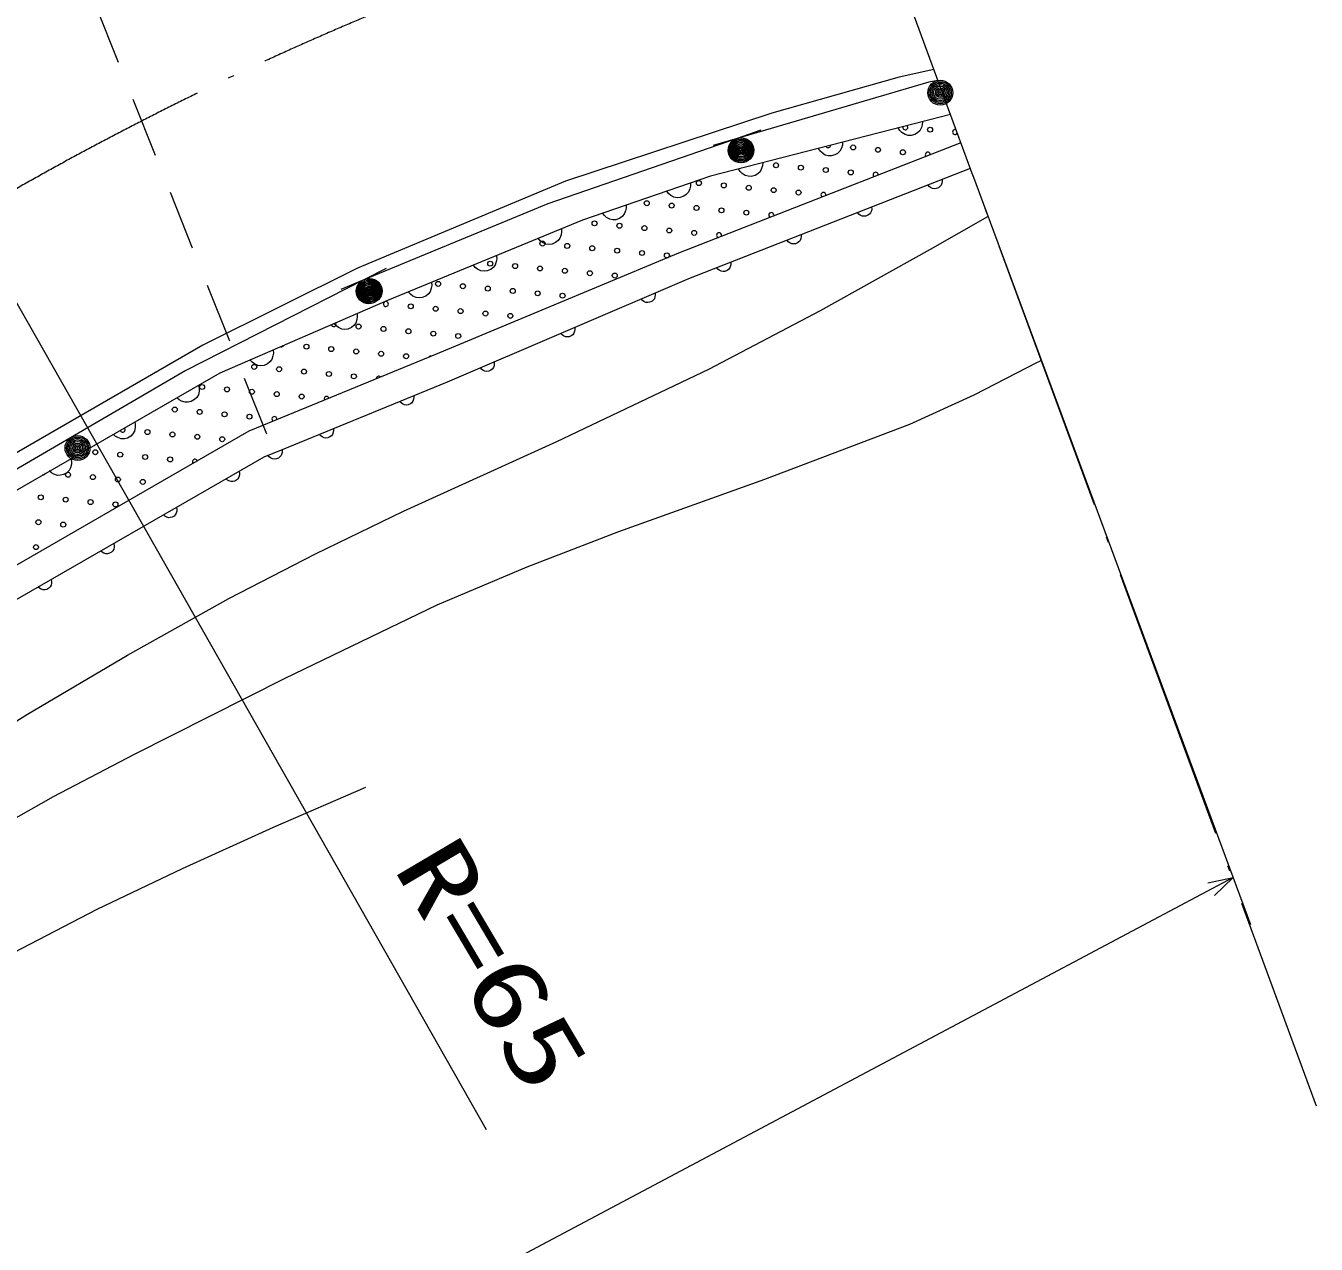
# Model space of a CAD drawing. Units: millimetres, scale not verified. Extents: x 29355 to 669355, y 24271 to 384271.
# Drawn here: x 529013 to 554805, y 267011 to 291360 of the extents above; entities that cross this region are included whole.
import ezdxf
from ezdxf.enums import TextEntityAlignment as Align

# ---------------------------------------------------------------- set-up
doc = ezdxf.new("R2010")
doc.units = ezdxf.units.MM
doc.header["$LTSCALE"] = 1000
doc.linetypes.add('USER2', pattern=[2, 1.2, -0.8])
doc.linetypes.add('USER3', pattern=[7.000001, 5.508197, -0.688525, 0.114754, -0.688525])
for name, color, linetype, lineweight in [('S-SUV', 7, 'Continuous', 13), ('S-SUV-HICN', 1, 'Continuous', 13), ('S-SUV-LWCN', 7, 'Continuous', 13)]:
    doc.layers.add(name, color=color, linetype=linetype, lineweight=lineweight)
doc.styles.add('ＭＳ ゴシック', font='')
doc.styles.get('ＭＳ ゴシック').set_extended_font_data('MS Gothic')

# ---------------------------------------------------------------- blocks, each defined once
blk = doc.blocks.new('BUHIN16')
at = {"color": 7, "linetype": 'Continuous', "lineweight": 13}
for radius in [249, 220, 191, 161, 132, 97.5, 67.5, 38.8, 7.5]:
    blk.add_circle((9, 249), radius, dxfattribs=at)
blk = doc.blocks.new('BUHIN25')
at = {"color": 7, "linetype": 'Continuous', "lineweight": 13}
blk.add_lwpolyline([(-150, 6), (-136, 40), (-117, 69), (-87, 101), (-53, 117), (-18, 126), (29, 124), (63, 112), (96, 93), (123, 58), (140, 28), (150, -6)], dxfattribs=at)
blk = doc.blocks.new('BUHIN27')
at = {"color": 7, "linetype": 'Continuous', "lineweight": 13}
blk.add_lwpolyline([(-148, 26), (-130, 58), (-107, 84), (-73, 111), (-37, 123), (-1, 127), (45, 119), (78, 103), (107, 79), (130, 42), (143, 10), (148, -26)], dxfattribs=at)
blk = doc.blocks.new('BUHIN28')
at = {"color": 7, "linetype": 'Continuous', "lineweight": 13}
blk.add_lwpolyline([(-148, 24), (-131, 56), (-108, 82), (-75, 110), (-39, 123), (-3, 127), (43, 120), (76, 104), (106, 81), (129, 43), (142, 12), (148, -24)], dxfattribs=at)
blk = doc.blocks.new('BUHIN29')
at = {"color": 7, "linetype": 'Continuous', "lineweight": 13}
blk.add_lwpolyline([(-147, 29), (-129, 60), (-106, 86), (-71, 112), (-35, 124), (1, 127), (47, 118), (79, 101), (108, 77), (131, 39), (143, 7), (147, -29)], dxfattribs=at)
blk = doc.blocks.new('BUHIN35')
at = {"color": 7, "linetype": 'Continuous', "lineweight": 13}
blk.add_lwpolyline([(-250, 11), (-227, 68), (-195, 115), (-145, 168), (-89, 196), (-29, 210), (48, 207), (106, 187), (160, 154), (206, 97), (234, 47), (250, -11)], dxfattribs=at)
blk = doc.blocks.new('BUHIN36')
at = {"color": 7, "linetype": 'Continuous', "lineweight": 13}
blk.add_lwpolyline([(-247, 39), (-218, 93), (-181, 136), (-125, 183), (-66, 204), (-5, 212), (71, 200), (126, 174), (176, 135), (215, 73), (237, 20), (247, -39)], dxfattribs=at)
blk = doc.blocks.new('BUHIN37')
at = {"color": 7, "linetype": 'Continuous', "lineweight": 13}
blk.add_lwpolyline([(-246, 43), (-217, 97), (-179, 139), (-122, 185), (-63, 205), (-2, 212), (74, 199), (129, 171), (178, 132), (217, 70), (238, 16), (246, -43)], dxfattribs=at)
blk = doc.blocks.new('BUHIN38')
at = {"color": 7, "linetype": 'Continuous', "lineweight": 13}
blk.add_lwpolyline([(-243, 58), (-210, 109), (-170, 150), (-111, 192), (-51, 209), (11, 212), (86, 194), (139, 163), (186, 122), (220, 57), (238, 2), (243, -58)], dxfattribs=at)
blk = doc.blocks.new('BUHIN39')
at = {"color": 7, "linetype": 'Continuous', "lineweight": 13}
blk.add_lwpolyline([(-238, 78), (-201, 126), (-157, 163), (-95, 201), (-33, 212), (28, 210), (102, 186), (152, 152), (195, 106), (224, 39), (238, -17), (238, -78)], dxfattribs=at)

msp = doc.modelspace()

# ---------------------------------------------------------------- linework, layer by layer
at = {"layer": 'S-SUV', "linetype": 'USER3'}
msp.add_line((529071, 339496), (554805, 269774), dxfattribs=at)
at = {"layer": 'S-SUV', "linetype": 'USER2'}
msp.add_line((533830, 283198), (529795, 293312), dxfattribs=at)
at = {"layer": 'S-SUV'}
for p, q in [((547161, 290484), (546469, 290334)), ((546469, 290334), (543926, 289616)), ((543926, 289616), (539803, 288255)), ((547493, 289584), (542701, 288358)), ((543706, 289271), (543233, 289107)), ((547700, 289022), (542058, 286814)), ((543233, 289107), (542753, 288967)), ((542701, 288358), (540137, 287474)), ((547891, 288506), (542258, 286301)), ((547936, 288391), (553493, 273403)), ((539803, 288255), (535643, 286513)), ((527850, 287539), (538214, 269302)), ((540137, 287474), (536243, 285867)), ((542058, 286814), (537205, 284794)), ((535643, 286513), (532551, 284975)), ((536218, 286510), (535772, 286284)), ((542258, 286301), (537436, 284241)), ((535772, 286284), (535310, 286093)), ((536243, 285867), (532888, 284418)), ((532551, 284975), (518670, 276974)), ((537205, 284794), (533992, 283475)), ((532888, 284418), (530012, 282759)), ((537433, 284239), (534220, 282920)), ((533992, 283475), (533472, 283260)), ((533472, 283260), (527198, 279647)), ((530012, 282759), (518848, 276381)), ((533772, 282740), (527497, 279127)), ((534220, 282920), (533772, 282740)), ((553145, 274340), (496745, 244384))]:
    msp.add_line(p, q, dxfattribs=at)
for points in [[(547241, 290267), (547064, 290231), (543233, 289107)], [(543233, 289107), (539447, 287799), (535772, 286284)], [(535772, 286284), (532214, 284474), (518438, 276441)], [(534135, 282886), (534137, 282849), (534131, 282815), (534117, 282774), (534093, 282745), (534064, 282722), (534021, 282705), (533984, 282702), (533947, 282706), (533907, 282726), (533880, 282746), (533856, 282774)], [(552636, 274233), (553145, 274340), (552771, 273980)]]:
    msp.add_lwpolyline(points, dxfattribs=at)
for centre, radius in [((547291, 290023), 249), ((547291, 290023), 220), ((547291, 290023), 191), ((547291, 290023), 161), ((547291, 290023), 132), ((547291, 290023), 97.5), ((547291, 290023), 67.5), ((547291, 290023), 38.8), ((547291, 290023), 7.5), ((547089, 289284), 49.8), ((543303, 288869), 249), ((543314, 288872), 249), ((543303, 288869), 220), ((543314, 288872), 220), ((543303, 288869), 191), ((543314, 288872), 191), ((543303, 288869), 161), ((543314, 288872), 161), ((543303, 288869), 132), ((543314, 288872), 132), ((543303, 288869), 97.5), ((543314, 288872), 97.5), ((543303, 288869), 67.5), ((543314, 288872), 67.5), ((543303, 288869), 38.8), ((543314, 288872), 38.8), ((543303, 288869), 7.5), ((543314, 288872), 7.5), ((545549, 288928), 49.8), ((546046, 288881), 49.8), ((546544, 288833), 49.8), ((544008, 288573), 49.8), ((544506, 288525), 49.8), ((545003, 288478), 49.8), ((545501, 288430), 49.8), ((542467, 288217), 49.8), ((542965, 288170), 49.8), ((543463, 288122), 49.8), ((543961, 288075), 49.8), ((541424, 287814), 49.8), ((544458, 288028), 49.8), ((541922, 287767), 49.8), ((542420, 287720), 49.8), ((542918, 287672), 49.8), ((543415, 287625), 49.8), ((540381, 287412), 49.8), ((540879, 287364), 49.8), ((541377, 287317), 49.8), ((541875, 287269), 49.8), ((542372, 287222), 49.8), ((539339, 287009), 49.8), ((539836, 286961), 49.8), ((540334, 286914), 49.8), ((540832, 286866), 49.8), ((541330, 286819), 49.8), ((541827, 286772), 49.8), ((538296, 286606), 49.8), ((538793, 286558), 49.8), ((539291, 286511), 49.8), ((535867, 286054), 249), ((535885, 286062), 249), ((539789, 286464), 49.8), ((540287, 286416), 49.8), ((540784, 286369), 49.8), ((535867, 286054), 220), ((535885, 286062), 220), ((535867, 286054), 191), ((535885, 286062), 191), ((535867, 286054), 161), ((535885, 286062), 161), ((535867, 286054), 132), ((535885, 286062), 132), ((535867, 286054), 97.5), ((535885, 286062), 97.5), ((535867, 286054), 67.5), ((535885, 286062), 67.5), ((535867, 286054), 38.8), ((535885, 286062), 38.8), ((535867, 286054), 7.5), ((535885, 286062), 7.5), ((537253, 286203), 49.8), ((537750, 286156), 49.8), ((538248, 286108), 49.8), ((538746, 286061), 49.8), ((539244, 286013), 49.8), ((536708, 285753), 49.8), ((539741, 285966), 49.8), ((537205, 285705), 49.8), ((537703, 285658), 49.8), ((538201, 285610), 49.8), ((538698, 285563), 49.8), ((535665, 285350), 49.8), ((536162, 285302), 49.8), ((536660, 285255), 49.8), ((537158, 285208), 49.8), ((537656, 285160), 49.8), ((534622, 284947), 49.8), ((535119, 284900), 49.8), ((535617, 284852), 49.8), ((536115, 284805), 49.8), ((536613, 284757), 49.8), ((533579, 284544), 49.8), ((534076, 284497), 49.8), ((534574, 284449), 49.8), ((535072, 284402), 49.8), ((535570, 284354), 49.8), ((532536, 284141), 49.8), ((533034, 284094), 49.8), ((533531, 284046), 49.8), ((534029, 283999), 49.8), ((534527, 283951), 49.8), ((531991, 283691), 49.8), ((532488, 283643), 49.8), ((532986, 283596), 49.8), ((533484, 283549), 49.8), ((531445, 283241), 49.8), ((531943, 283193), 49.8), ((532441, 283146), 49.8), ((532939, 283098), 49.8), ((530403, 282838), 49.8), ((530900, 282790), 49.8), ((531398, 282743), 49.8), ((531896, 282695), 49.8), ((529857, 282387), 49.8), ((530355, 282340), 49.8), ((530853, 282293), 49.8), ((531351, 282245), 49.8), ((529312, 281937), 49.8), ((529810, 281890), 49.8), ((530308, 281842), 49.8), ((530805, 281795), 49.8), ((529265, 281439), 49.8), ((529762, 281392), 49.8), ((529217, 280942), 49.8)]:
    msp.add_circle(centre, radius, dxfattribs=at)
at = {"layer": 'S-SUV', "linetype": 'USER3'}
msp.add_arc((560964, 231606), 65000, 103.68817, 120.62717, dxfattribs=at)
at = {"layer": 'S-SUV'}
for centre, start, end in [((546592, 289331), 168.7937, 39.8951), ((547587, 289236), 69.9456, 330.5711), ((545051, 288976), 212.9739, 355.7148), ((547042, 288786), 358.0001, 224.7576), ((545999, 288383), 351.5108, 231.247), ((544956, 287980), 344.5661, 238.1917), ((543913, 287577), 336.9198, 245.838), ((542870, 287174), 328.096, 254.6618), ((536210, 285800), 127.8416, 98.8854), ((535167, 285397), 198.2662, 28.4608), ((534124, 284994), 255.6004, 331.1266), ((537110, 284710), 80.6003, 144.0523), ((536067, 284307), 44.5241, 180.1285), ((535025, 283904), 16.8772, 207.7754), ((533982, 283501), 347.7343, 237.0709), ((530948, 283288), 190.5166, 49.0615), ((532393, 282648), 20.5186, 219.3523), ((529360, 282435), 250.0128, 349.5653)]:
    msp.add_arc(centre, 49.8, start, end, dxfattribs=at)
at = {"layer": 'S-SUV-HICN'}
msp.add_lwpolyline([(507929, 254554), (508657, 256019), (509435, 257449), (509964, 258303), (510543, 259123), (511229, 259977), (511971, 260802), (513088, 261928), (514250, 263012), (515712, 264311), (517208, 265559), (518475, 266545), (519779, 267483), (521486, 268598), (523225, 269662), (525986, 271278), (528775, 272840), (530440, 273705), (532142, 274522), (533966, 275342), (535810, 276142)], dxfattribs=at)
at = {"layer": 'S-SUV-LWCN'}
for points in [[(512576, 266039), (514200, 267357), (516320, 269012), (518482, 270625), (520942, 272358), (523436, 274042), (526224, 275846), (529046, 277602), (531044, 278783), (533071, 279912), (534801, 280809), (536565, 281657), (539629, 283050), (542668, 284499), (544898, 285671), (547099, 286896), (547672, 287222), (548244, 287549)], [(516465, 266826), (518613, 268653), (519797, 269569), (521027, 270443), (524483, 272777), (527974, 275062), (529566, 275960), (531188, 276805), (534197, 278323), (537233, 279788), (539037, 280547), (540866, 281252), (543786, 282298), (546680, 283400), (547966, 283988), (549235, 284635), (549270, 284654), (549306, 284673)]]:
    msp.add_lwpolyline(points, dxfattribs=at)

# ---------------------------------------------------------------- block references
at = {"layer": 'S-SUV', "rotation": 212.41667}
for name, p in [('BUHIN39', (546694, 289380)), ('BUHIN39', (545097, 288971)), ('BUHIN39', (543500, 288563)), ('BUHIN38', (542060, 288137)), ('BUHIN29', (547187, 288231)), ('BUHIN38', (540778, 287695)), ('BUHIN29', (545779, 287680)), ('BUHIN37', (539488, 287206)), ('BUHIN29', (544371, 287128)), ('BUHIN37', (538190, 286670)), ('BUHIN29', (542963, 286577)), ('BUHIN37', (536892, 286135)), ('BUHIN28', (541454, 285958)), ('BUHIN36', (535404, 285505)), ('BUHIN28', (539846, 285270)), ('BUHIN36', (533727, 284780)), ('BUHIN28', (538237, 284583)), ('BUHIN35', (532250, 284052)), ('BUHIN27', (536630, 283910)), ('BUHIN35', (530973, 283322)), ('BUHIN16', (529921, 283137)), ('BUHIN27', (535023, 283250)), ('BUHIN35', (529697, 282591)), ('BUHIN25', (533146, 282380)), ('BUHIN25', (531894, 281659)), ('BUHIN25', (530642, 280938)), ('BUHIN25', (529390, 280217))]:
    msp.add_blockref(name, p, dxfattribs=at)

# ---------------------------------------------------------------- texts
at = {"layer": 'S-SUV', "style": 'ＭＳ ゴシック', "width": 1.35}
msp.add_text('R=65', height=1466, rotation=300.6, dxfattribs=at).set_placement((535959, 274324), align=Align.BOTTOM_LEFT)

doc.saveas('drawing.dxf')
